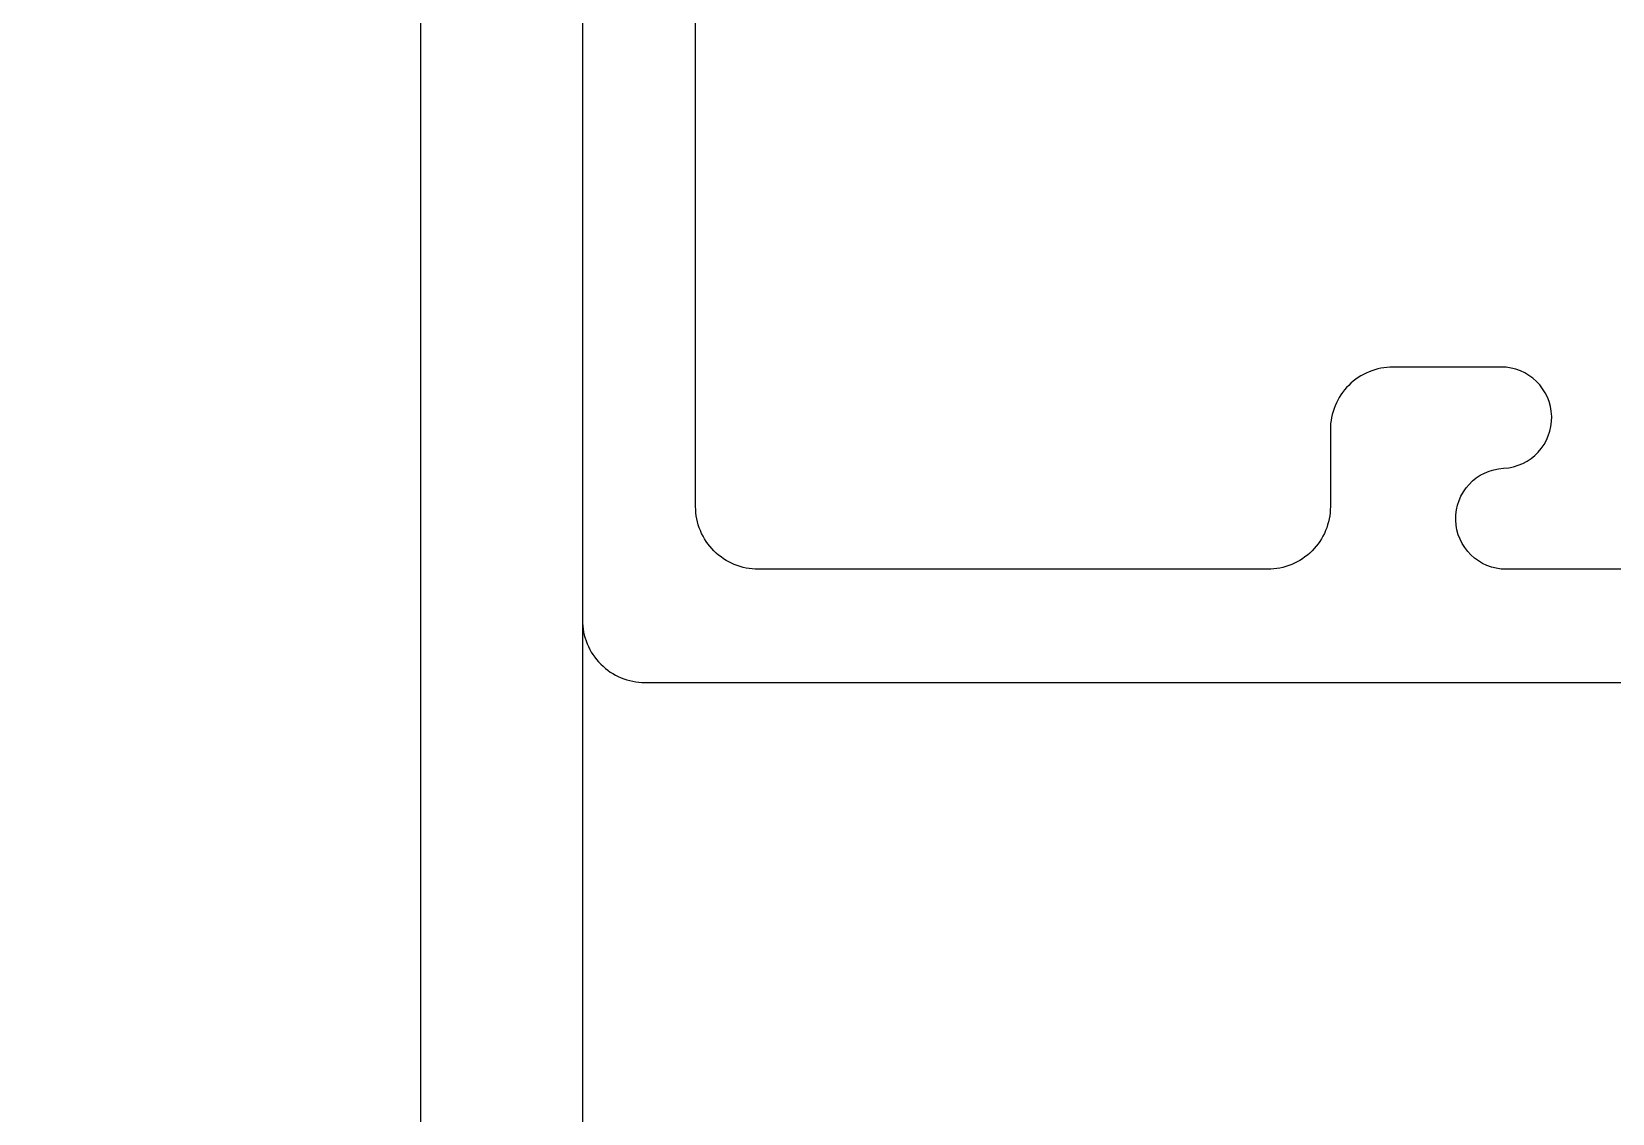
# Model space of a CAD drawing. Extents: x -138 to 168, y -127 to 72.
# Drawn here: x 2.199 to 2.981, y 53.812 to 54.347 of the extents above; entities that cross this region are included whole.
import ezdxf

# ---------------------------------------------------------------- set-up
doc = ezdxf.new("R2010")
doc.units = 0
doc.header["$MEASUREMENT"] = 0
doc.layers.get('0').update_dxf_attribs({"linetype": 'CONTINUOUS'})
doc.layers.add('FRAME', color=1, linetype='CONTINUOUS')

# ---------------------------------------------------------------- blocks, each defined once
blk = doc.blocks.new('3809 BLOCK FRAME')
for points in [[(-1.344, 0.439), (-1.344, 0.439), (-1.359, 0.454), (-1.612, 0.454), (-1.612, 0.579, 0.414214), (-1.643, 0.61), (-1.799, 0.61, 0.414214), (-1.83, 0.579, 0.414214), (-1.799, 0.548), (-1.674, 0.548), (-1.674, 0.454), (-4.425, 0.454)], [(-3.469, 0.374), (-2.41666, 0.374, -0.5024), (-2.38697, 0.33409, 0.280293), (-2.34946, 0.19025, 0.498955), (-2.30053, 0.19797, 0.334263), (-2.30634, 0.2348, -2.470836), (-2.19366, 0.2348, 0.334263), (-2.19947, 0.19797, 0.498955), (-2.15054, 0.19025, 0.280293), (-2.11303, 0.33409, -0.5024), (-2.08334, 0.374), (-1.637, 0.374, -0.414214)]]:
    blk.add_lwpolyline(points, format="xyb")
blk = doc.blocks.new('3810_2p25in_Insert_Glass_Stop')
blk.add_lwpolyline([(1.77, 0.3), (1.77, 0.13, 0.975), (1.81997, 0.12873, -0.975), (1.87, 0.12747), (1.87, 0.074, -0.414214), (1.839, 0.043), (1.801, 0.043, 0.414214), (1.77, 0.012), (1.77, -0.24, 0.414214), (1.801, -0.271), (2.781, -0.271, -1), (2.781, -0.327), (1.745, -0.327, -0.414214), (1.714, -0.296), (1.714, 0.572, 0.414214)], format="xyb")

msp = doc.modelspace()

# ---------------------------------------------------------------- block references
at = {"layer": 'FRAME', "xscale": -1}
for name, p, rotation in [('3809 BLOCK FRAME', (2.0175, 56.8009), 270.0000000000003), ('3810_2p25in_Insert_Glass_Stop', (2.7985, 52.3109), 270.0000000000002)]:
    msp.add_blockref(name, p, dxfattribs=dict(at, rotation=rotation))

doc.saveas('drawing.dxf')
